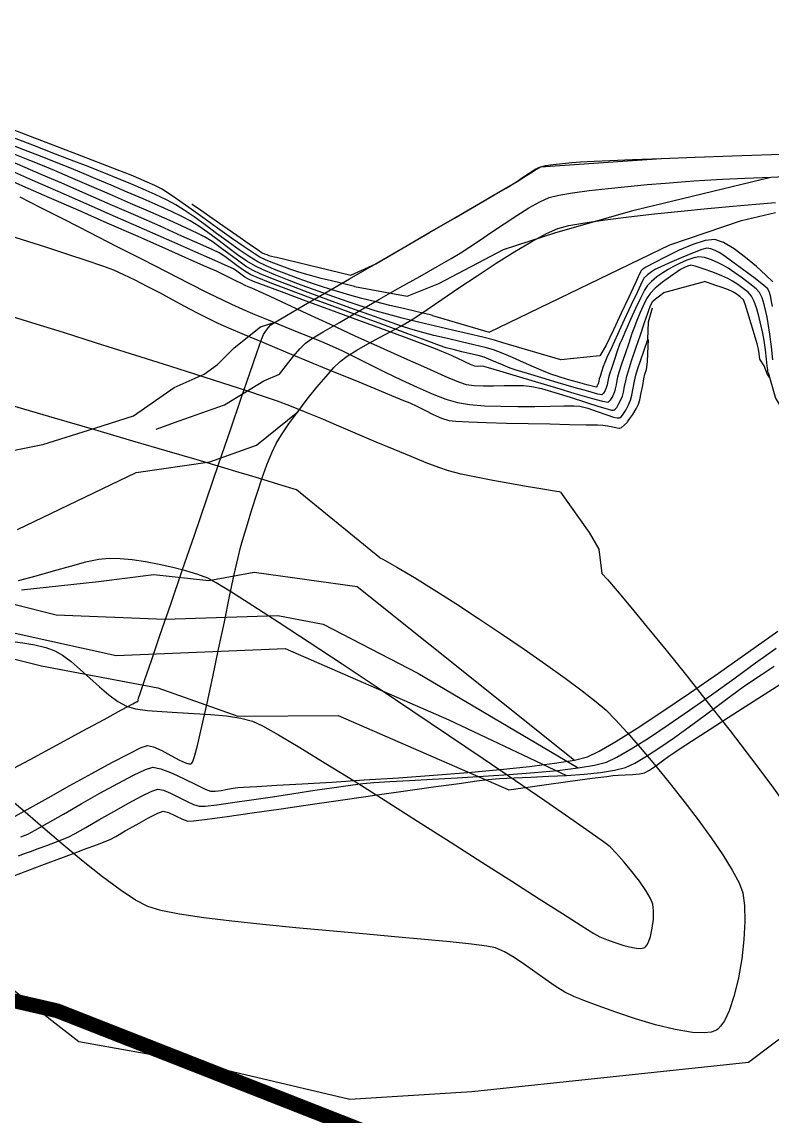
# Model space of a CAD drawing. Header units: metres. Extents: x 708868 to 711043, y 5411316 to 5413138.
# Drawn here: x 710224.8 to 710275.7, y 5412124.6 to 5412198.9 of the extents above; entities that cross this region are included whole.
import ezdxf

# ---------------------------------------------------------------- set-up
doc = ezdxf.new("R2010")
doc.units = ezdxf.units.M
doc.linetypes.add('DASHED', pattern=[0.75, 0.5, -0.25])
for name, color, linetype in [('C-ANNO-TABL', 1, 'Continuous'), ('Rionegro 2010_Contours', 7, 'Continuous'), ('Rionegro 2014_Contours', 7, 'Continuous'), ('Rionegro 2018_Contours', 7, 'Continuous')]:
    doc.layers.add(name, color=color, linetype=linetype)

msp = doc.modelspace()

# ---------------------------------------------------------------- linework, layer by layer
at = {"layer": 'C-ANNO-TABL', "color": 4, "linetype": 'DASHED', "true_color": 0x3dffff, "const_width": 1, "flags": 128}
msp.add_lwpolyline([(711042.543, 5413065.077), (710960.959, 5413110.395), (710928.513, 5413129.625), (710904.958, 5413136.482), (710878.336, 5413137.92), (710860.981, 5413136.789), (710843.249, 5413130.002), (710825.895, 5413114.543), (710808.917, 5413089.658), (710785.526, 5413050.068), (710767.477, 5413018.497), (710750.578, 5412962.402), (710732.947, 5412902.164), (710722.628, 5412876.686), (710711.096, 5412854.241), (710709.275, 5412838.469), (710712.254, 5412799.164), (710711.402, 5412767.16), (710706.844, 5412750.077), (710696.967, 5412735.651), (710677.974, 5412728.438), (710654.043, 5412726.539), (710627.073, 5412724.641), (710606.56, 5412720.465), (710589.801, 5412712.38), (710580.579, 5412698.728), (710577.45, 5412692.07), (710576.617, 5412681.451), (710581.703, 5412658.886), (710586.523, 5412640.581), (710590.138, 5412620.108), (710586.764, 5412609.511), (710569.894, 5412600.358), (710548.445, 5412592.651), (710519.158, 5412593.645), (710507.899, 5412592.671), (710498.04, 5412592.908), (710476.647, 5412590.526), (710453.439, 5412584.652), (710430.062, 5412578.871), (710407.167, 5412571.646), (710393.361, 5412565.35), (710390.566, 5412558.779), (710388.557, 5412550.53), (710383.696, 5412533.008), (710380.563, 5412521.688), (710371.646, 5412514.462), (710365.862, 5412509.886), (710362.006, 5412504.587), (710331.377, 5412455.849), (710322.46, 5412437.304), (710314.748, 5412419.962), (710310.913, 5412404.45), (710310.19, 5412389.517), (710312.359, 5412375.548), (710316.697, 5412365.432), (710327.06, 5412353.871), (710331.95, 5412345.85), (710336.144, 5412343.076), (710341.696, 5412343.548), (710347.662, 5412345.732), (710357.763, 5412346.027), (710373.475, 5412344.551), (710380.943, 5412341.931), (710387.559, 5412337.031), (710390.335, 5412331.128), (710393.229, 5412321.911), (710394.372, 5412314.079), (710391.947, 5412287.733), (710391.947, 5412242.005), (710398.772, 5412181.359), (710397.167, 5412154.922), (710391.094, 5412141.084), (710382.348, 5412135.257), (710365.927, 5412125.119), (710349.52, 5412122.865), (710314.938, 5412100.532), (710310.163, 5412097.449), (710304.075, 5412096.969), (710288.946, 5412103.637), (710260.398, 5412118.748), (710227.162, 5412131.796), (710192.198, 5412139.844), (710067.128, 5412167.234), (710056.514, 5412173.822), (710010.254, 5412214.541), (709997.898, 5412231.696), (709990.986, 5412235.843), (709981.946, 5412236.812), (709941.868, 5412226.346), (709906.208, 5412219.679), (709872.554, 5412206.968), (709858.983, 5412200.97), (709841.485, 5412178.774), (709831.695, 5412162.57), (709826.818, 5412138.119), (709826.096, 5412113.866), (709847.992, 5412057.968), (709847.992, 5412027.524), (709841.153, 5411995.836), (709821.685, 5411967.669), (709785.127, 5411896.003), (709764.498, 5411870.427), (709729.916, 5411841.626), (709687.876, 5411828.101), (709653.609, 5411828.388), (709636.799, 5411836.292), (709611.994, 5411871.534), (709572.151, 5411935.234), (709533.465, 5411953.882), (709461.2, 5411963.077), (709400.577, 5411961.741), (709328.296, 5411946.172), (709283.904, 5411933.17), (709246.821, 5411886.153), (709230.211, 5411871.995), (709186.772, 5411865.786), (709143.573, 5411868.974), (709131.371, 5411871.677), (709115.438, 5411870.35), (709084.203, 5411857.653), (709062.638, 5411854.332), (708913.408, 5411851.538)], dxfattribs=at)
at = {"layer": 'Rionegro 2010_Contours'}
for points in [[(710223.463, 5412147.844, 246), (710225.332, 5412148.85, 246), (710227.165, 5412149.839, 246), (710228.87, 5412150.762, 246), (710230.357, 5412151.568, 246), (710231.533, 5412152.206, 246), (710232.305, 5412152.626, 246), (710232.584, 5412152.777, 246), (710232.634, 5412152.756, 246), (710232.658, 5412152.864, 246), (710232.689, 5412153.001, 246), (710232.798, 5412153.321, 246), (710233.1, 5412154.205, 246), (710233.566, 5412155.568, 246), (710234.166, 5412157.322, 246), (710234.871, 5412159.381, 246), (710235.65, 5412161.658, 246), (710236.475, 5412164.067, 246), (710237.316, 5412166.521, 246), (710238.142, 5412168.933, 246), (710238.926, 5412171.217, 246), (710239.636, 5412173.285, 246), (710240.245, 5412175.052, 246), (710240.72, 5412176.431, 246), (710241.035, 5412177.335, 246), (710241.158, 5412177.677, 246), (710241.299, 5412177.893, 246), (710241.497, 5412178.149, 246), (710241.673, 5412178.338, 246), (710241.967, 5412178.517, 246), (710242.732, 5412178.967, 246), (710243.881, 5412179.639, 246), (710245.331, 5412180.484, 246), (710246.998, 5412181.453, 246), (710248.796, 5412182.498, 246), (710250.643, 5412183.569, 246), (710252.452, 5412184.619, 246), (710254.14, 5412185.599, 246), (710255.622, 5412186.459, 246), (710256.814, 5412187.151, 246), (710257.632, 5412187.626, 246), (710257.99, 5412187.836, 246), (710258.317, 5412188.049, 246), (710258.732, 5412188.333, 246), (710259.18, 5412188.632, 246), (710259.603, 5412188.892, 246), (710259.945, 5412189.057, 246), (710260.295, 5412189.138, 246), (710260.821, 5412189.213, 246), (710261.445, 5412189.282, 246), (710262.088, 5412189.342, 246), (710262.673, 5412189.389, 246), (710263.122, 5412189.423, 246), (710263.589, 5412189.445, 246), (710264.646, 5412189.488, 246), (710266.203, 5412189.548, 246), (710268.169, 5412189.622, 246), (710270.453, 5412189.706, 246), (710272.964, 5412189.796, 246), (710275.613, 5412189.89, 246), (710278.307, 5412189.983, 246)], [(710223.912, 5412144.781, 244), (710225.14, 5412145.462, 244), (710226.549, 5412146.247, 244), (710228.04, 5412147.077, 244), (710229.516, 5412147.892, 244), (710230.877, 5412148.632, 244), (710232.026, 5412149.237, 244), (710232.865, 5412149.647, 244), (710233.296, 5412149.804, 244), (710233.713, 5412149.709, 244), (710234.265, 5412149.45, 244), (710234.875, 5412149.118, 244), (710235.466, 5412148.801, 244), (710235.872, 5412148.618, 244), (710236.111, 5412148.552, 244), (710236.231, 5412148.552, 244), (710236.277, 5412148.568, 244), (710236.301, 5412148.592, 244), (710236.362, 5412148.712, 244), (710236.479, 5412149.058, 244), (710236.68, 5412149.795, 244), (710236.989, 5412151.08, 244), (710237.345, 5412152.668, 244), (710237.729, 5412154.453, 244), (710238.124, 5412156.326, 244), (710238.51, 5412158.179, 244), (710238.87, 5412159.904, 244), (710239.185, 5412161.394, 244), (710239.436, 5412162.541, 244), (710239.606, 5412163.236, 244), (710239.81, 5412163.939, 244), (710240.072, 5412164.817, 244), (710240.377, 5412165.807, 244), (710240.71, 5412166.848, 244), (710241.057, 5412167.878, 244), (710241.402, 5412168.835, 244), (710241.73, 5412169.658, 244), (710242.026, 5412170.286, 244), (710242.386, 5412170.883, 244), (710242.888, 5412171.618, 244), (710243.485, 5412172.438, 244), (710244.134, 5412173.285, 244), (710244.79, 5412174.105, 244), (710245.408, 5412174.842, 244), (710245.945, 5412175.441, 244), (710246.355, 5412175.846, 244), (710246.838, 5412176.208, 244), (710247.487, 5412176.614, 244), (710248.238, 5412177.045, 244), (710249.03, 5412177.476, 244), (710249.799, 5412177.887, 244), (710250.482, 5412178.256, 244), (710251.017, 5412178.56, 244), (710251.492, 5412178.867, 244), (710252.259, 5412179.383, 244), (710253.254, 5412180.057, 244), (710254.41, 5412180.837, 244), (710255.665, 5412181.672, 244), (710256.952, 5412182.511, 244), (710258.207, 5412183.303, 244), (710259.365, 5412183.995, 244), (710260.362, 5412184.537, 244), (710261.133, 5412184.877, 244), (710261.869, 5412185.068, 244), (710262.965, 5412185.266, 244), (710264.35, 5412185.468, 244), (710265.948, 5412185.669, 244), (710267.686, 5412185.866, 244), (710269.491, 5412186.054, 244), (710271.287, 5412186.23, 244), (710273.003, 5412186.388, 244), (710274.563, 5412186.526, 244), (710275.893, 5412186.639, 244)], [(710224.706, 5412143.586, 243), (710225.179, 5412143.787, 243), (710225.682, 5412144.051, 243), (710226.518, 5412144.522, 243), (710227.592, 5412145.137, 243), (710228.808, 5412145.834, 243), (710230.069, 5412146.548, 243), (710231.28, 5412147.217, 243), (710232.345, 5412147.777, 243), (710233.168, 5412148.165, 243), (710233.653, 5412148.318, 243), (710234.212, 5412148.215, 243), (710234.961, 5412147.925, 243), (710235.787, 5412147.538, 243), (710236.575, 5412147.143, 243), (710237.21, 5412146.83, 243), (710237.58, 5412146.689, 243), (710237.885, 5412146.692, 243), (710238.284, 5412146.744, 243), (710238.715, 5412146.821, 243), (710239.117, 5412146.897, 243), (710239.429, 5412146.947, 243), (710239.809, 5412146.971, 243), (710240.717, 5412147.021, 243), (710242.071, 5412147.097, 243), (710243.791, 5412147.195, 243), (710245.795, 5412147.315, 243), (710248, 5412147.454, 243), (710250.327, 5412147.61, 243), (710252.692, 5412147.782, 243), (710255.014, 5412147.968, 243), (710257.213, 5412148.165, 243), (710259.206, 5412148.372, 243), (710260.912, 5412148.588, 243), (710262.249, 5412148.809, 243), (710263.136, 5412149.035, 243), (710263.927, 5412149.408, 243), (710265.073, 5412150.072, 243), (710266.516, 5412150.98, 243), (710268.195, 5412152.085, 243), (710270.05, 5412153.342, 243), (710272.019, 5412154.703, 243), (710274.044, 5412156.122, 243), (710276.063, 5412157.554, 243)], [(710224.545, 5412142.303, 242), (710224.952, 5412142.455, 242), (710225.363, 5412142.607, 242), (710225.888, 5412142.799, 242), (710226.468, 5412143.013, 242), (710227.047, 5412143.23, 242), (710227.567, 5412143.432, 242), (710227.97, 5412143.603, 242), (710228.392, 5412143.825, 242), (710229.103, 5412144.228, 242), (710230.007, 5412144.747, 242), (710231.006, 5412145.317, 242), (710232.003, 5412145.875, 242), (710232.901, 5412146.356, 242), (710233.602, 5412146.696, 242), (710234.009, 5412146.831, 242), (710234.382, 5412146.761, 242), (710234.861, 5412146.562, 242), (710235.395, 5412146.293, 242), (710235.931, 5412146.015, 242), (710236.419, 5412145.787, 242), (710236.808, 5412145.67, 242), (710237.215, 5412145.687, 242), (710237.996, 5412145.775, 242), (710239.07, 5412145.92, 242), (710240.353, 5412146.106, 242), (710241.766, 5412146.318, 242), (710243.226, 5412146.54, 242), (710244.652, 5412146.756, 242), (710245.961, 5412146.951, 242), (710247.072, 5412147.11, 242), (710247.904, 5412147.216, 242), (710248.648, 5412147.281, 242), (710249.726, 5412147.35, 242), (710251.073, 5412147.425, 242), (710252.624, 5412147.509, 242), (710254.311, 5412147.602, 242), (710256.07, 5412147.706, 242), (710257.834, 5412147.824, 242), (710259.537, 5412147.957, 242), (710261.114, 5412148.106, 242), (710262.499, 5412148.274, 242), (710263.625, 5412148.462, 242), (710264.427, 5412148.672, 242), (710265.141, 5412149.003, 242), (710266.109, 5412149.559, 242), (710267.283, 5412150.302, 242), (710268.614, 5412151.189, 242), (710270.053, 5412152.182, 242), (710271.553, 5412153.241, 242), (710273.065, 5412154.324, 242), (710274.539, 5412155.392, 242), (710275.928, 5412156.406, 242)], [(710224.231, 5412140.959, 241), (710226.12, 5412141.668, 241), (710227.593, 5412142.22, 241), (710228.567, 5412142.586, 241), (710228.96, 5412142.733, 241), (710229.264, 5412142.846, 241), (710229.655, 5412142.989, 241), (710230.075, 5412143.144, 241), (710230.463, 5412143.293, 241), (710230.761, 5412143.418, 241), (710231.138, 5412143.621, 241), (710231.788, 5412143.992, 241), (710232.573, 5412144.441, 241), (710233.356, 5412144.877, 241), (710233.999, 5412145.208, 241), (710234.365, 5412145.345, 241), (710234.725, 5412145.251, 241), (710235.192, 5412145.023, 241), (710235.663, 5412144.784, 241), (710236.035, 5412144.652, 241), (710236.42, 5412144.686, 241), (710237.337, 5412144.803, 241), (710238.694, 5412144.987, 241), (710240.4, 5412145.225, 241), (710242.363, 5412145.503, 241), (710244.492, 5412145.807, 241), (710246.697, 5412146.123, 241), (710248.885, 5412146.437, 241), (710250.965, 5412146.735, 241), (710252.846, 5412147.002, 241), (710254.436, 5412147.226, 241), (710255.644, 5412147.392, 241), (710256.379, 5412147.486, 241), (710257.172, 5412147.553, 241), (710258.161, 5412147.606, 241), (710259.288, 5412147.654, 241), (710260.496, 5412147.705, 241), (710261.726, 5412147.767, 241), (710262.921, 5412147.851, 241), (710264.024, 5412147.963, 241), (710264.975, 5412148.113, 241), (710265.718, 5412148.309, 241), (710266.362, 5412148.604, 241), (710267.155, 5412149.063, 241), (710268.058, 5412149.651, 241), (710269.035, 5412150.329, 241), (710270.047, 5412151.06, 241), (710271.057, 5412151.807, 241), (710272.028, 5412152.532, 241), (710272.922, 5412153.198, 241), (710273.701, 5412153.768, 241), (710274.328, 5412154.205, 241), (710274.912, 5412154.588, 241), (710275.8, 5412155.167, 241)]]:
    msp.add_polyline3d(points, dxfattribs=at)
at = {"layer": 'Rionegro 2014_Contours'}
for points in [[(710222.411, 5412169.465, 246), (710226.208, 5412170.213, 246), (710229.728, 5412171.335, 246), (710232.349, 5412172.158, 246), (710235.109, 5412174.083, 246), (710237.149, 5412174.993, 246), (710238.042, 5412175.648, 246), (710239.182, 5412176.785, 246), (710239.182, 5412176.785, 246), (710239.182, 5412176.785, 246), (710240.966, 5412178.195, 246), (710240.966, 5412178.195, 246), (710240.966, 5412178.195, 246), (710241.967, 5412178.517, 246), (710242.732, 5412178.967, 246), (710243.881, 5412179.639, 246), (710245.331, 5412180.484, 246), (710246.998, 5412181.453, 246), (710248.796, 5412182.498, 246), (710250.643, 5412183.569, 246), (710252.452, 5412184.619, 246), (710254.14, 5412185.599, 246), (710255.622, 5412186.459, 246), (710256.814, 5412187.151, 246), (710257.632, 5412187.626, 246), (710257.99, 5412187.836, 246), (710258.317, 5412188.049, 246), (710258.732, 5412188.333, 246), (710259.18, 5412188.632, 246), (710259.603, 5412188.892, 246), (710259.945, 5412189.057, 246), (710260.295, 5412189.138, 246), (710260.821, 5412189.213, 246), (710261.445, 5412189.282, 246), (710262.088, 5412189.342, 246), (710262.673, 5412189.389, 246), (710263.122, 5412189.423, 246), (710263.589, 5412189.445, 246), (710264.646, 5412189.488, 246), (710266.203, 5412189.548, 246), (710268.169, 5412189.622, 246), (710270.453, 5412189.706, 246), (710272.964, 5412189.796, 246), (710275.613, 5412189.89, 246), (710278.307, 5412189.983, 246)], [(710233.876, 5412171.262, 245), (710233.876, 5412171.262, 245), (710233.876, 5412171.262, 245), (710233.876, 5412171.262, 245), (710233.876, 5412171.262, 245), (710233.876, 5412171.262, 245), (710233.876, 5412171.262, 245), (710233.876, 5412171.262, 245), (710233.876, 5412171.262, 245), (710235.436, 5412171.818, 245), (710238.514, 5412172.9, 245), (710241.19, 5412174.536, 245), (710242.259, 5412174.999, 245), (710242.714, 5412175.609, 245), (710243.189, 5412176.203, 245), (710243.638, 5412176.718, 245), (710244.014, 5412177.092, 245), (710244.428, 5412177.378, 245), (710245.223, 5412177.866, 245), (710246.309, 5412178.506, 245), (710247.596, 5412179.251, 245), (710248.994, 5412180.051, 245), (710250.413, 5412180.859, 245), (710251.764, 5412181.626, 245), (710252.955, 5412182.304, 245), (710253.899, 5412182.844, 245), (710254.504, 5412183.198, 245), (710255.092, 5412183.573, 245), (710255.813, 5412184.06, 245), (710256.624, 5412184.615, 245), (710257.483, 5412185.198, 245), (710258.347, 5412185.766, 245), (710259.173, 5412186.278, 245), (710259.918, 5412186.692, 245), (710260.539, 5412186.967, 245), (710261.19, 5412187.135, 245), (710262.123, 5412187.297, 245), (710263.265, 5412187.452, 245), (710264.541, 5412187.597, 245), (710265.877, 5412187.73, 245), (710267.2, 5412187.849, 245), (710268.435, 5412187.952, 245), (710269.509, 5412188.035, 245), (710270.347, 5412188.098, 245), (710271.108, 5412188.146, 245), (710272.291, 5412188.21, 245), (710273.808, 5412188.285, 245), (710275.573, 5412188.366, 245), (710277.498, 5412188.449, 245)], [(710224.486, 5412164.439, 244), (710232.519, 5412168.318, 244), (710232.519, 5412168.318, 244), (710232.519, 5412168.318, 244), (710232.519, 5412168.318, 244), (710232.519, 5412168.318, 244), (710232.519, 5412168.318, 244), (710232.519, 5412168.318, 244), (710232.519, 5412168.318, 244), (710232.519, 5412168.318, 244), (710232.519, 5412168.318, 244), (710232.519, 5412168.318, 244), (710232.519, 5412168.318, 244), (710232.519, 5412168.318, 244), (710232.519, 5412168.318, 244), (710232.519, 5412168.318, 244), (710232.519, 5412168.318, 244), (710232.519, 5412168.318, 244), (710232.519, 5412168.318, 244), (710232.519, 5412168.318, 244), (710232.519, 5412168.318, 244), (710232.519, 5412168.318, 244), (710232.519, 5412168.318, 244), (710232.519, 5412168.318, 244), (710232.519, 5412168.318, 244), (710232.519, 5412168.318, 244), (710232.519, 5412168.318, 244), (710232.519, 5412168.318, 244), (710232.519, 5412168.318, 244), (710232.519, 5412168.318, 244), (710232.519, 5412168.318, 244), (710232.519, 5412168.318, 244), (710232.519, 5412168.318, 244), (710232.519, 5412168.318, 244), (710232.519, 5412168.318, 244), (710232.519, 5412168.318, 244), (710232.519, 5412168.318, 244), (710237.525, 5412169.032, 244), (710237.525, 5412169.032, 244), (710240.683, 5412170.163, 244), (710240.683, 5412170.163, 244), (710240.683, 5412170.163, 244), (710240.683, 5412170.163, 244), (710240.683, 5412170.163, 244), (710240.683, 5412170.163, 244), (710243.485, 5412172.438, 244), (710244.134, 5412173.285, 244), (710244.79, 5412174.105, 244), (710245.408, 5412174.842, 244), (710245.945, 5412175.441, 244), (710246.355, 5412175.846, 244), (710246.838, 5412176.208, 244), (710247.487, 5412176.614, 244), (710248.238, 5412177.045, 244), (710249.03, 5412177.476, 244), (710249.799, 5412177.887, 244), (710250.482, 5412178.256, 244), (710251.017, 5412178.56, 244), (710251.492, 5412178.867, 244), (710252.259, 5412179.383, 244), (710253.254, 5412180.057, 244), (710254.41, 5412180.837, 244), (710255.665, 5412181.672, 244), (710256.952, 5412182.511, 244), (710258.207, 5412183.303, 244), (710259.365, 5412183.995, 244), (710260.362, 5412184.537, 244), (710261.133, 5412184.877, 244), (710261.869, 5412185.068, 244), (710262.965, 5412185.266, 244), (710264.35, 5412185.468, 244), (710265.948, 5412185.669, 244), (710267.686, 5412185.866, 244), (710269.491, 5412186.054, 244), (710271.287, 5412186.23, 244), (710273.003, 5412186.388, 244), (710274.563, 5412186.526, 244), (710275.893, 5412186.639, 244)], [(710224.751, 5412160.357, 243), (710229.982, 5412160.913, 243), (710233.716, 5412161.399, 243), (710237.449, 5412160.994, 243), (710240.534, 5412161.561, 243), (710247.514, 5412160.589, 243), (710247.514, 5412160.589, 243)], [(710247.514, 5412160.589, 243), (710247.514, 5412160.589, 243), (710262.249, 5412148.809, 243), (710263.136, 5412149.035, 243), (710263.927, 5412149.408, 243), (710265.073, 5412150.072, 243), (710266.516, 5412150.98, 243), (710268.195, 5412152.085, 243), (710270.05, 5412153.342, 243), (710272.019, 5412154.703, 243), (710274.044, 5412156.122, 243), (710276.063, 5412157.554, 243)], [(710221.244, 5412160.132, 242), (710227.101, 5412158.669, 242), (710234.466, 5412158.365, 242), (710242.136, 5412158.615, 242), (710245.221, 5412158.032, 242), (710251.641, 5412154.701, 242), (710251.641, 5412154.701, 242)], [(710219.793, 5412158.411, 241), (710231.171, 5412155.897, 241), (710242.637, 5412156.366, 241), (710242.637, 5412156.366, 241), (710253.725, 5412151.537, 241), (710253.725, 5412151.537, 241)], [(710220.501, 5412156.602, 240), (710226.096, 5412155.205, 240), (710234.003, 5412153.701, 240), (710234.003, 5412153.701, 240), (710239.42, 5412151.779, 240), (710246.227, 5412151.818, 240), (710246.227, 5412151.818, 240)], [(710251.641, 5412154.701, 242), (710251.641, 5412154.701, 242), (710262.499, 5412148.274, 242), (710263.625, 5412148.462, 242), (710264.427, 5412148.672, 242), (710265.141, 5412149.003, 242), (710266.109, 5412149.559, 242), (710267.283, 5412150.302, 242), (710268.614, 5412151.189, 242), (710270.053, 5412152.182, 242), (710271.553, 5412153.241, 242), (710273.065, 5412154.324, 242), (710274.539, 5412155.392, 242), (710275.928, 5412156.406, 242)], [(710253.725, 5412151.537, 241), (710253.725, 5412151.537, 241), (710261.726, 5412147.767, 241), (710262.921, 5412147.851, 241), (710264.024, 5412147.963, 241), (710264.975, 5412148.113, 241), (710265.718, 5412148.309, 241), (710266.362, 5412148.604, 241), (710267.155, 5412149.063, 241), (710268.058, 5412149.651, 241), (710269.035, 5412150.329, 241), (710270.047, 5412151.06, 241), (710271.057, 5412151.807, 241), (710272.028, 5412152.532, 241), (710272.922, 5412153.198, 241), (710273.701, 5412153.768, 241), (710274.328, 5412154.205, 241), (710274.912, 5412154.588, 241), (710275.8, 5412155.167, 241)], [(710246.227, 5412151.818, 240), (710246.227, 5412151.818, 240), (710257.811, 5412146.791, 240), (710260.051, 5412147.099, 240), (710261.96, 5412147.362, 240), (710263.452, 5412147.566, 240), (710264.445, 5412147.701, 240), (710264.854, 5412147.756, 240), (710265.219, 5412147.781, 240), (710265.693, 5412147.801, 240), (710266.199, 5412147.827, 240), (710266.663, 5412147.871, 240), (710267.009, 5412147.946, 240), (710267.341, 5412148.119, 240), (710267.769, 5412148.407, 240), (710268.23, 5412148.745, 240), (710268.66, 5412149.066, 240), (710268.996, 5412149.306, 240), (710269.355, 5412149.539, 240), (710270.205, 5412150.087, 240), (710271.469, 5412150.901, 240), (710273.073, 5412151.934, 240), (710274.94, 5412153.135, 240), (710276.996, 5412154.458, 240)]]:
    msp.add_polyline3d(points, dxfattribs=at)
at = {"layer": 'Rionegro 2018_Contours'}
for points in [[(710247.332, 5412180.947, 245), (710247.281, 5412180.96, 245), (710247.149, 5412180.992, 245), (710246.884, 5412181.055, 245), (710246.432, 5412181.162, 245), (710245.772, 5412181.32, 245), (710245.08, 5412181.49, 245), (710244.442, 5412181.655, 245), (710243.938, 5412181.798, 245), (710243.484, 5412181.942, 245), (710242.962, 5412182.114, 245), (710242.409, 5412182.307, 245), (710241.861, 5412182.511, 245), (710241.355, 5412182.718, 245), (710240.927, 5412182.92, 245), (710240.521, 5412183.171, 245), (710239.854, 5412183.624, 245), (710239.003, 5412184.219, 245), (710238.042, 5412184.9, 245), (710237.048, 5412185.609, 245), (710236.096, 5412186.288, 245), (710235.261, 5412186.878, 245), (710234.62, 5412187.323, 245), (710234.247, 5412187.563, 245), (710233.805, 5412187.789, 245), (710233.278, 5412188.028, 245), (710232.72, 5412188.265, 245), (710232.184, 5412188.485, 245), (710231.721, 5412188.673, 245), (710231.24, 5412188.862, 245), (710230.245, 5412189.247, 245), (710228.854, 5412189.782, 245), (710227.184, 5412190.424, 245), (710225.352, 5412191.127, 245), (710223.474, 5412191.846, 245)], [(710252.625, 5412178.97, 244), (710252.557, 5412178.987, 244), (710252.387, 5412179.028, 244), (710252.058, 5412179.107, 244), (710251.503, 5412179.238, 244), (710250.668, 5412179.436, 244), (710249.737, 5412179.66, 244), (710248.774, 5412179.896, 244), (710247.845, 5412180.13, 244), (710247.013, 5412180.351, 244), (710246.343, 5412180.545, 244), (710245.727, 5412180.739, 244), (710245.031, 5412180.965, 244), (710244.283, 5412181.216, 244), (710243.513, 5412181.486, 244), (710242.747, 5412181.768, 244), (710242.016, 5412182.055, 244), (710241.347, 5412182.342, 244), (710240.77, 5412182.621, 244), (710240.187, 5412182.965, 244), (710239.506, 5412183.425, 244), (710238.759, 5412183.962, 244), (710237.981, 5412184.538, 244), (710237.205, 5412185.116, 244), (710236.464, 5412185.657, 244), (710235.792, 5412186.124, 244), (710235.223, 5412186.477, 244), (710234.576, 5412186.815, 244), (710233.823, 5412187.171, 244), (710233.002, 5412187.534, 244), (710232.157, 5412187.893, 244), (710231.326, 5412188.236, 244), (710230.551, 5412188.552, 244), (710229.872, 5412188.829, 244), (710229.268, 5412189.07, 244), (710228.3, 5412189.447, 244), (710227.055, 5412189.928, 244), (710225.621, 5412190.48, 244), (710224.086, 5412191.068, 244)], [(710263.981, 5412176.223, 243), (710261.338, 5412175.971, 243), (710257.397, 5412177.123, 243), (710256.833, 5412177.288, 243), (710256.039, 5412177.491, 243), (710255.071, 5412177.724, 243), (710253.986, 5412177.979, 243), (710252.838, 5412178.247, 243), (710251.684, 5412178.52, 243), (710250.581, 5412178.791, 243), (710249.584, 5412179.051, 243), (710248.749, 5412179.291, 243), (710247.93, 5412179.554, 243), (710246.978, 5412179.874, 243), (710245.939, 5412180.235, 243), (710244.863, 5412180.621, 243), (710243.798, 5412181.013, 243), (710242.791, 5412181.396, 243), (710241.893, 5412181.753, 243), (710241.151, 5412182.068, 243), (710240.613, 5412182.323, 243), (710240.037, 5412182.663, 243), (710239.405, 5412183.097, 243), (710238.738, 5412183.587, 243), (710238.062, 5412184.098, 243), (710237.397, 5412184.593, 243), (710236.769, 5412185.036, 243), (710236.199, 5412185.391, 243), (710235.663, 5412185.668, 243), (710234.919, 5412186.021, 243), (710234.015, 5412186.431, 243), (710233.001, 5412186.878, 243), (710231.928, 5412187.343, 243), (710230.843, 5412187.806, 243), (710229.798, 5412188.246, 243), (710228.841, 5412188.646, 243), (710228.022, 5412188.985, 243), (710227.21, 5412189.311, 243), (710226.146, 5412189.729, 243), (710224.905, 5412190.21, 243), (710223.565, 5412190.725, 243)], [(710275.681, 5412179.588, 242), (710275.63, 5412179.927, 242), (710275.569, 5412180.209, 242), (710275.485, 5412180.526, 242), (710275.371, 5412180.777, 242), (710275.097, 5412181.016, 242), (710274.506, 5412181.473, 242), (710273.753, 5412182.037, 242), (710272.994, 5412182.594, 242), (710272.383, 5412183.034, 242), (710272.075, 5412183.243, 242), (710271.811, 5412183.373, 242), (710271.498, 5412183.496, 242), (710271.225, 5412183.547, 242), (710270.905, 5412183.447, 242), (710270.273, 5412183.2, 242), (710269.487, 5412182.874, 242), (710268.7, 5412182.537, 242), (710268.07, 5412182.259, 242), (710267.752, 5412182.108, 242), (710267.491, 5412181.941, 242), (710267.208, 5412181.727, 242), (710266.991, 5412181.515, 242), (710266.836, 5412181.224, 242), (710266.524, 5412180.578, 242), (710266.107, 5412179.694, 242), (710265.64, 5412178.687, 242), (710265.174, 5412177.677, 242), (710264.763, 5412176.778, 242), (710264.46, 5412176.11, 242), (710264.318, 5412175.788, 242), (710264.214, 5412175.503, 242), (710264.096, 5412175.154, 242), (710263.996, 5412174.842, 242), (710263.943, 5412174.671, 242), (710263.907, 5412174.493, 242), (710263.872, 5412174.338, 242), (710263.807, 5412174.206, 242), (710263.725, 5412174.103, 242), (710263.538, 5412174.143, 242), (710263.087, 5412174.264, 242), (710262.473, 5412174.437, 242), (710261.796, 5412174.635, 242), (710261.156, 5412174.831, 242), (710260.653, 5412174.997, 242), (710260.16, 5412175.192, 242), (710259.523, 5412175.469, 242), (710258.805, 5412175.788, 242), (710258.064, 5412176.114, 242), (710257.362, 5412176.408, 242), (710256.76, 5412176.632, 242), (710256.192, 5412176.798, 242), (710255.44, 5412176.986, 242), (710254.569, 5412177.191, 242), (710253.642, 5412177.405, 242), (710252.721, 5412177.622, 242), (710251.871, 5412177.835, 242), (710251.154, 5412178.038, 242), (710250.523, 5412178.247, 242), (710249.567, 5412178.581, 242), (710248.373, 5412179.008, 242), (710247.023, 5412179.497, 242), (710245.605, 5412180.018, 242), (710244.203, 5412180.541, 242), (710242.902, 5412181.033, 242), (710241.786, 5412181.465, 242), (710240.943, 5412181.806, 242), (710240.455, 5412182.024, 242), (710239.952, 5412182.327, 242), (710239.394, 5412182.718, 242), (710238.811, 5412183.154, 242), (710238.228, 5412183.592, 242), (710237.673, 5412183.99, 242), (710237.174, 5412184.305, 242), (710236.701, 5412184.541, 242), (710235.886, 5412184.92, 242), (710234.805, 5412185.407, 242), (710233.534, 5412185.971, 242), (710232.15, 5412186.578, 242), (710230.727, 5412187.197, 242), (710229.342, 5412187.796, 242), (710228.07, 5412188.341, 242), (710226.989, 5412188.8, 242), (710226.172, 5412189.14, 242), (710225.326, 5412189.482, 242), (710224.298, 5412189.886, 242)], [(710259.945, 5412189.057, 246), (710268.169, 5412189.622, 246), (710270.453, 5412189.706, 246), (710272.964, 5412189.796, 246), (710275.613, 5412189.89, 246), (710278.307, 5412189.983, 246)], [(710275.386, 5412175.109, 240), (710275.38, 5412175.158, 240), (710275.365, 5412175.288, 240), (710275.334, 5412175.553, 240), (710275.283, 5412176.002, 240), (710275.206, 5412176.641, 240), (710275.12, 5412177.265, 240), (710275.03, 5412177.77, 240), (710274.922, 5412178.253, 240), (710274.782, 5412178.83, 240), (710274.619, 5412179.416, 240), (710274.444, 5412179.928, 240), (710274.268, 5412180.283, 240), (710274.034, 5412180.543, 240), (710273.712, 5412180.812, 240), (710273.347, 5412181.071, 240), (710272.983, 5412181.3, 240), (710272.666, 5412181.481, 240), (710272.246, 5412181.67, 240), (710271.639, 5412181.906, 240), (710270.991, 5412182.136, 240), (710270.45, 5412182.31, 240), (710270.162, 5412182.378, 240), (710269.935, 5412182.323, 240), (710269.677, 5412182.206, 240), (710269.461, 5412182.087, 240), (710269.217, 5412181.929, 240), (710268.771, 5412181.619, 240), (710268.239, 5412181.227, 240), (710267.737, 5412180.82, 240), (710267.383, 5412180.467, 240), (710267.142, 5412180.096, 240), (710266.908, 5412179.628, 240), (710266.688, 5412179.119, 240), (710266.491, 5412178.625, 240), (710266.325, 5412178.201, 240), (710266.16, 5412177.753, 240), (710265.935, 5412177.103, 240), (710265.689, 5412176.367, 240), (710265.456, 5412175.66, 240), (710265.275, 5412175.098, 240), (710265.182, 5412174.797, 240), (710265.129, 5412174.554, 240), (710265.077, 5412174.265, 240), (710265.023, 5412173.988, 240), (710264.965, 5412173.78, 240), (710264.849, 5412173.518, 240), (710264.69, 5412173.233, 240), (710264.518, 5412173.065, 240), (710264.19, 5412173.132, 240), (710263.406, 5412173.346, 240), (710262.296, 5412173.666, 240), (710260.99, 5412174.052, 240), (710259.62, 5412174.462, 240), (710258.315, 5412174.855, 240), (710257.206, 5412175.189, 240), (710256.424, 5412175.423, 240), (710256.099, 5412175.516, 240), (710255.907, 5412175.524, 240), (710255.685, 5412175.519, 240), (710255.496, 5412175.534, 240), (710255.262, 5412175.628, 240), (710254.817, 5412175.831, 240), (710254.265, 5412176.088, 240), (710253.712, 5412176.342, 240), (710253.263, 5412176.538, 240), (710252.828, 5412176.704, 240), (710251.923, 5412177.042, 240), (710250.653, 5412177.513, 240), (710249.126, 5412178.078, 240), (710247.447, 5412178.699, 240), (710245.723, 5412179.337, 240), (710244.06, 5412179.953, 240), (710242.564, 5412180.509, 240), (710241.341, 5412180.965, 240), (710240.498, 5412181.284, 240), (710240.141, 5412181.427, 240), (710239.9, 5412181.578, 240), (710239.632, 5412181.776, 240), (710239.364, 5412181.976, 240), (710239.126, 5412182.132, 240), (710238.76, 5412182.301, 240), (710237.873, 5412182.697, 240), (710236.566, 5412183.276, 240), (710234.939, 5412183.995, 240), (710233.092, 5412184.809, 240), (710231.127, 5412185.673, 240), (710229.143, 5412186.544, 240), (710227.242, 5412187.378, 240), (710225.524, 5412188.13, 240), (710224.089, 5412188.755, 240)], [(710275.724, 5412175.97, 241), (710275.613, 5412176.843, 241), (710275.499, 5412177.71, 241), (710275.4, 5412178.426, 241), (710275.33, 5412178.848, 241), (710275.244, 5412179.252, 241), (710275.133, 5412179.724, 241), (710274.993, 5412180.178, 241), (710274.819, 5412180.53, 241), (710274.578, 5412180.777, 241), (710274.163, 5412181.118, 241), (710273.654, 5412181.499, 241), (710273.133, 5412181.869, 241), (710272.678, 5412182.174, 241), (710272.371, 5412182.362, 241), (710271.996, 5412182.551, 241), (710271.543, 5412182.749, 241), (710271.084, 5412182.904, 241), (710270.693, 5412182.962, 241), (710270.346, 5412182.891, 241), (710269.886, 5412182.722, 241), (710269.391, 5412182.502, 241), (710268.938, 5412182.278, 241), (710268.606, 5412182.098, 241), (710268.252, 5412181.875, 241), (710267.852, 5412181.591, 241), (710267.473, 5412181.284, 241), (710267.187, 5412180.991, 241), (710267.004, 5412180.686, 241), (710266.731, 5412180.142, 241), (710266.405, 5412179.45, 241), (710266.063, 5412178.7, 241), (710265.744, 5412177.981, 241), (710265.484, 5412177.382, 241), (710265.322, 5412176.995, 241), (710265.157, 5412176.55, 241), (710264.967, 5412175.995, 241), (710264.783, 5412175.437, 241), (710264.638, 5412174.981, 241), (710264.563, 5412174.734, 241), (710264.516, 5412174.51, 241), (710264.469, 5412174.255, 241), (710264.418, 5412174.059, 241), (710264.342, 5412173.885, 241), (710264.236, 5412173.696, 241), (710264.122, 5412173.584, 241), (710263.842, 5412173.643, 241), (710263.171, 5412173.825, 241), (710262.233, 5412174.093, 241), (710261.153, 5412174.409, 241), (710260.055, 5412174.735, 241), (710259.064, 5412175.033, 241), (710258.306, 5412175.265, 241), (710257.904, 5412175.394, 241), (710257.58, 5412175.522, 241), (710257.208, 5412175.684, 241), (710256.821, 5412175.858, 241), (710256.449, 5412176.018, 241), (710256.124, 5412176.142, 241), (710255.735, 5412176.251, 241), (710255.204, 5412176.378, 241), (710254.612, 5412176.515, 241), (710254.037, 5412176.653, 241), (710253.559, 5412176.785, 241), (710253.113, 5412176.939, 241), (710252.208, 5412177.265, 241), (710250.947, 5412177.725, 241), (710249.432, 5412178.281, 241), (710247.765, 5412178.895, 241), (710246.049, 5412179.531, 241), (710244.385, 5412180.152, 241), (710242.875, 5412180.718, 241), (710241.623, 5412181.195, 241), (710240.73, 5412181.543, 241), (710240.298, 5412181.725, 241), (710239.898, 5412181.971, 241), (710239.452, 5412182.292, 241), (710238.991, 5412182.639, 241), (710238.547, 5412182.964, 241), (710238.15, 5412183.218, 241), (710237.729, 5412183.421, 241), (710236.86, 5412183.816, 241), (710235.636, 5412184.363, 241), (710234.151, 5412185.021, 241), (710232.498, 5412185.748, 241), (710230.772, 5412186.505, 241), (710229.066, 5412187.251, 241), (710227.475, 5412187.943, 241), (710226.091, 5412188.542, 241), (710225.009, 5412189.007, 241), (710224.323, 5412189.296, 241)], [(710242.038, 5412182.925, 246), (710242.038, 5412182.925, 246), (710242.038, 5412182.925, 246), (710247.086, 5412181.698, 246), (710248.791, 5412182.485, 246), (710250.629, 5412183.553, 246), (710252.43, 5412184.6, 246), (710254.113, 5412185.578, 246), (710255.594, 5412186.439, 246), (710256.789, 5412187.134, 246), (710257.616, 5412187.616, 246), (710257.99, 5412187.836, 246), (710258.371, 5412188.069, 246), (710258.831, 5412188.356, 246), (710259.296, 5412188.648, 246), (710259.692, 5412188.898, 246), (710259.945, 5412189.057, 246)], [(710223.227, 5412188.473, 239), (710224.82, 5412187.774, 239), (710226.629, 5412186.98, 239), (710228.565, 5412186.129, 239), (710230.543, 5412185.26, 239), (710232.472, 5412184.411, 239), (710234.265, 5412183.621, 239), (710235.835, 5412182.929, 239), (710237.094, 5412182.374, 239), (710237.953, 5412181.994, 239), (710238.324, 5412181.827, 239), (710238.728, 5412181.627, 239), (710239.212, 5412181.379, 239), (710239.648, 5412181.154, 239), (710239.906, 5412181.024, 239), (710240.11, 5412180.937, 239), (710240.344, 5412180.841, 239), (710240.549, 5412180.756, 239), (710240.846, 5412180.619, 239), (710241.594, 5412180.271, 239), (710242.706, 5412179.753, 239), (710244.097, 5412179.108, 239), (710245.681, 5412178.375, 239), (710247.37, 5412177.598, 239), (710249.08, 5412176.817, 239), (710250.724, 5412176.073, 239), (710252.215, 5412175.408, 239), (710253.468, 5412174.863, 239), (710254.396, 5412174.48, 239), (710254.913, 5412174.299, 239), (710255.456, 5412174.219, 239), (710256.088, 5412174.19, 239), (710256.774, 5412174.193, 239), (710257.48, 5412174.211, 239), (710258.17, 5412174.224, 239), (710258.809, 5412174.214, 239), (710259.362, 5412174.162, 239), (710260.024, 5412174.01, 239), (710260.932, 5412173.747, 239), (710261.965, 5412173.422, 239), (710263.001, 5412173.089, 239), (710263.919, 5412172.797, 239), (710264.487, 5412172.629, 239), (710264.774, 5412172.558, 239), (710264.886, 5412172.543, 239), (710264.914, 5412172.546, 239), (710264.948, 5412172.563, 239), (710265.017, 5412172.616, 239), (710265.121, 5412172.738, 239), (710265.255, 5412172.953, 239), (710265.402, 5412173.248, 239), (710265.511, 5412173.501, 239), (710265.59, 5412173.779, 239), (710265.661, 5412174.149, 239), (710265.731, 5412174.535, 239), (710265.801, 5412174.859, 239), (710265.914, 5412175.216, 239), (710266.137, 5412175.891, 239), (710266.425, 5412176.753, 239), (710266.734, 5412177.668, 239), (710267.018, 5412178.504, 239), (710267.231, 5412179.128, 239), (710267.329, 5412179.407, 239), (710267.399, 5412179.584, 239), (710267.485, 5412179.784, 239), (710267.579, 5412179.943, 239), (710267.747, 5412180.094, 239), (710268.033, 5412180.315, 239), (710268.325, 5412180.531, 239), (710271.083, 5412181.273, 239)], [(710247.332, 5412180.947, 245), (710250.904, 5412180.277, 245), (710253.069, 5412181.148, 245), (710257.45, 5412183.457, 245), (710260.991, 5412184.591, 245), (710266.313, 5412186.125, 245), (710275.573, 5412188.366, 245), (710277.498, 5412188.449, 245)], [(710224.631, 5412187.026, 238), (710226.05, 5412186.301, 238), (710227.658, 5412185.478, 238), (710229.387, 5412184.594, 238), (710231.166, 5412183.684, 238), (710232.926, 5412182.785, 238), (710234.597, 5412181.934, 238), (710236.11, 5412181.167, 238), (710237.395, 5412180.519, 238), (710238.382, 5412180.028, 238), (710239.001, 5412179.729, 238), (710239.734, 5412179.402, 238), (710240.568, 5412179.047, 238), (710241.471, 5412178.673, 238), (710242.408, 5412178.292, 238), (710243.346, 5412177.912, 238), (710244.252, 5412177.544, 238), (710245.091, 5412177.199, 238), (710245.83, 5412176.886, 238), (710246.528, 5412176.564, 238), (710247.389, 5412176.144, 238), (710248.368, 5412175.655, 238), (710249.424, 5412175.13, 238), (710250.512, 5412174.6, 238), (710251.59, 5412174.097, 238), (710252.615, 5412173.652, 238), (710253.543, 5412173.297, 238), (710254.331, 5412173.064, 238), (710255.148, 5412172.931, 238), (710256.146, 5412172.849, 238), (710257.258, 5412172.807, 238), (710258.419, 5412172.795, 238), (710259.561, 5412172.802, 238), (710260.62, 5412172.818, 238), (710261.527, 5412172.832, 238), (710262.218, 5412172.832, 238), (710262.625, 5412172.809, 238), (710263.158, 5412172.673, 238), (710263.805, 5412172.453, 238), (710264.455, 5412172.223, 238), (710264.9, 5412172.081, 238), (710265.154, 5412172.024, 238), (710265.271, 5412172.019, 238), (710265.311, 5412172.027, 238), (710265.353, 5412172.048, 238), (710265.439, 5412172.115, 238), (710265.569, 5412172.268, 238), (710265.737, 5412172.536, 238), (710265.922, 5412172.906, 238), (710266.057, 5412173.223, 238), (710266.156, 5412173.57, 238), (710266.245, 5412174.034, 238), (710266.332, 5412174.517, 238), (710266.421, 5412174.922, 238), (710266.538, 5412175.298, 238), (710266.738, 5412175.904, 238), (710266.982, 5412176.625, 238), (710267.229, 5412177.346, 238), (710267.278, 5412178.539, 238), (710267.542, 5412179.486, 238)], [(710236.294, 5412186.549, 246), (710236.356, 5412186.505, 246), (710236.528, 5412186.385, 246), (710236.885, 5412186.136, 246), (710237.503, 5412185.705, 246), (710238.412, 5412185.07, 246), (710239.353, 5412184.414, 246), (710240.197, 5412183.827, 246), (710240.817, 5412183.398, 246), (710241.084, 5412183.219, 246), (710241.224, 5412183.158, 246), (710241.388, 5412183.099, 246), (710241.533, 5412183.052, 246), (710241.703, 5412183.006, 246), (710241.904, 5412182.957, 246), (710242.038, 5412182.925, 246)], [(710252.625, 5412178.97, 244), (710256.468, 5412177.838, 244), (710268.731, 5412183.76, 244), (710273.582, 5412185.426, 244), (710275.893, 5412185.966, 244)], [(710265.84, 5412171.721, 237), (710265.423, 5412171.341, 237), (710265.313, 5412171.293, 237), (710265.146, 5412171.329, 237), (710264.867, 5412171.388, 237), (710264.495, 5412171.46, 237), (710264.184, 5412171.508, 237), (710263.831, 5412171.521, 237), (710263.042, 5412171.539, 237), (710261.923, 5412171.561, 237), (710260.579, 5412171.588, 237), (710259.118, 5412171.619, 237), (710257.645, 5412171.653, 237), (710256.265, 5412171.692, 237), (710255.085, 5412171.734, 237), (710254.211, 5412171.78, 237), (710253.749, 5412171.829, 237), (710253.26, 5412171.988, 237), (710252.706, 5412172.231, 237), (710252.133, 5412172.514, 237), (710251.586, 5412172.79, 237), (710251.111, 5412173.015, 237), (710250.692, 5412173.19, 237), (710249.874, 5412173.527, 237), (710248.741, 5412173.993, 237), (710247.373, 5412174.555, 237), (710245.852, 5412175.18, 237), (710244.26, 5412175.836, 237), (710242.679, 5412176.491, 237), (710241.19, 5412177.11, 237), (710239.876, 5412177.663, 237), (710238.817, 5412178.115, 237), (710238.097, 5412178.434, 237), (710237.411, 5412178.765, 237), (710236.651, 5412179.155, 237), (710235.838, 5412179.587, 237), (710234.992, 5412180.041, 237), (710234.134, 5412180.501, 237), (710233.285, 5412180.948, 237), (710232.466, 5412181.365, 237), (710231.698, 5412181.733, 237), (710231.002, 5412182.035, 237), (710230.272, 5412182.308, 237), (710229.204, 5412182.678, 237), (710227.883, 5412183.119, 237), (710226.391, 5412183.603, 237), (710224.813, 5412184.104, 237), (710223.231, 5412184.593, 237)], [(710275.714, 5412181.251, 243), (710275.249, 5412181.709, 243), (710274.608, 5412182.293, 243), (710273.866, 5412182.913, 243), (710273.097, 5412183.483, 243), (710272.377, 5412183.916, 243), (710271.779, 5412184.123, 243), (710271.134, 5412184.061, 243), (710270.292, 5412183.794, 243), (710269.361, 5412183.4, 243), (710268.448, 5412182.958, 243), (710267.662, 5412182.546, 243), (710267.109, 5412182.24, 243), (710266.897, 5412182.118, 243), (710266.845, 5412182.08, 243), (710266.795, 5412182.038, 243), (710266.679, 5412181.793, 243), (710266.376, 5412181.145, 243), (710265.943, 5412180.216, 243), (710265.434, 5412179.126, 243), (710264.907, 5412177.996, 243), (710264.418, 5412176.947, 243), (710263.981, 5412176.223, 243), (710263.981, 5412176.223, 243)], [(710275.461, 5412174.769, 239), (710275.435, 5412174.858, 239), (710275.355, 5412174.958, 239), (710275.128, 5412175.563, 239), (710274.833, 5412176.008, 239), (710274.784, 5412176.382, 239), (710274.731, 5412176.691, 239), (710274.641, 5412177.039, 239), (710274.467, 5412177.66, 239), (710274.248, 5412178.413, 239), (710274.024, 5412179.155, 239), (710273.833, 5412179.744, 239), (710273.716, 5412180.037, 239), (710273.508, 5412180.243, 239), (710273.224, 5412180.445, 239), (710272.962, 5412180.6, 239), (710272.707, 5412180.706, 239), (710272.278, 5412180.862, 239), (710271.79, 5412181.031, 239), (710271.354, 5412181.18, 239), (710271.083, 5412181.273, 239)], [(710261.317, 5412166.982, 236), (710261.235, 5412166.998, 236), (710261.031, 5412167.034, 236), (710260.639, 5412167.1, 236), (710259.98, 5412167.21, 236), (710258.987, 5412167.374, 236), (710257.877, 5412167.564, 236), (710256.722, 5412167.772, 236), (710255.595, 5412167.992, 236), (710254.571, 5412168.215, 236), (710253.721, 5412168.437, 236), (710253.068, 5412168.656, 236), (710252.208, 5412168.982, 236), (710251.184, 5412169.394, 236), (710250.038, 5412169.869, 236), (710248.811, 5412170.386, 236), (710247.546, 5412170.923, 236), (710246.285, 5412171.458, 236), (710245.07, 5412171.971, 236), (710243.942, 5412172.439, 236), (710242.945, 5412172.84, 236), (710242.119, 5412173.154, 236), (710241.3, 5412173.435, 236), (710240.037, 5412173.852, 236), (710238.41, 5412174.378, 236), (710236.497, 5412174.991, 236), (710234.379, 5412175.664, 236), (710232.136, 5412176.374, 236), (710229.845, 5412177.097, 236), (710227.588, 5412177.807, 236), (710225.444, 5412178.479, 236), (710223.492, 5412179.091, 236)], [(710265.84, 5412171.721, 237), (710265.858, 5412171.749, 237), (710265.911, 5412171.828, 237), (710266.023, 5412171.991, 237), (710266.207, 5412172.262, 237), (710266.439, 5412172.628, 237), (710266.604, 5412172.944, 237), (710266.695, 5412173.258, 237), (710266.792, 5412173.716, 237), (710266.888, 5412174.221, 237), (710266.973, 5412174.676, 237), (710267.04, 5412174.985, 237), (710267.137, 5412175.3, 237), (710267.21, 5412175.82, 237), (710267.232, 5412176.387, 237), (710267.272, 5412177.338, 237)], [(710275.386, 5412175.109, 240), (710275.386, 5412175.109, 240), (710275.386, 5412175.109, 240), (710275.885, 5412173.365, 240), (710276.313, 5412172.647, 240), (710276.868, 5412171.652, 240), (710277.517, 5412170.447, 240), (710278.225, 5412169.1, 240), (710278.959, 5412167.678, 240), (710279.686, 5412166.249, 240), (710280.372, 5412164.88, 240), (710280.983, 5412163.639, 240), (710283.207, 5412161.992, 240), (710284.766, 5412161.992, 240), (710286.467, 5412161.85, 240), (710287.8, 5412162.279, 240), (710289.041, 5412162.704, 240), (710290.749, 5412163.494, 240), (710291.126, 5412163.727, 240), (710291.521, 5412163.788, 240)], [(710249.065, 5412162.522, 235), (710249.065, 5412162.522, 235), (710243.398, 5412167.138, 235), (710242.205, 5412167.509, 235), (710241.126, 5412167.842, 235), (710240.222, 5412168.118, 235), (710239.524, 5412168.327, 235), (710238.314, 5412168.685, 235), (710236.663, 5412169.171, 235), (710234.637, 5412169.767, 235), (710232.305, 5412170.451, 235), (710229.735, 5412171.203, 235), (710226.994, 5412172.003, 235), (710224.151, 5412172.831, 235)], [(710261.317, 5412166.982, 236), (710263.248, 5412164.252, 236), (710263.906, 5412163.11, 236), (710264.124, 5412161.454, 236), (710264.492, 5412161.056, 236), (710265.158, 5412160.283, 236), (710266.076, 5412159.189, 236), (710267.199, 5412157.827, 236), (710268.481, 5412156.251, 236), (710269.875, 5412154.515, 236), (710271.334, 5412152.673, 236), (710272.811, 5412150.779, 236), (710274.261, 5412148.887, 236), (710275.636, 5412147.051, 236), (710276.889, 5412145.323, 236)], [(710249.065, 5412162.522, 235), (710249.252, 5412162.432, 235), (710250.219, 5412161.895, 235), (710251.4, 5412161.193, 235), (710252.749, 5412160.358, 235), (710254.216, 5412159.423, 235), (710255.752, 5412158.42, 235), (710257.31, 5412157.38, 235), (710258.841, 5412156.337, 235), (710260.297, 5412155.321, 235), (710261.628, 5412154.366, 235), (710262.788, 5412153.504, 235), (710263.727, 5412152.765, 235), (710264.397, 5412152.184, 235), (710265.043, 5412151.535, 235), (710265.83, 5412150.679, 235), (710266.724, 5412149.659, 235), (710267.689, 5412148.515, 235), (710268.688, 5412147.288, 235), (710269.687, 5412146.019, 235), (710270.65, 5412144.749, 235), (710271.54, 5412143.518, 235), (710272.323, 5412142.367, 235), (710272.963, 5412141.338, 235), (710273.424, 5412140.471, 235), (710273.67, 5412139.806, 235), (710273.789, 5412138.939, 235), (710273.815, 5412137.851, 235), (710273.752, 5412136.619, 235), (710273.607, 5412135.321, 235), (710273.388, 5412134.031, 235), (710273.1, 5412132.826, 235), (710272.75, 5412131.782, 235), (710272.429, 5412131.115, 235), (710272.168, 5412130.738, 235), (710271.984, 5412130.554, 235), (710271.89, 5412130.485, 235), (710271.786, 5412130.428, 235), (710271.536, 5412130.344, 235), (710271.059, 5412130.288, 235), (710270.265, 5412130.326, 235), (710269.079, 5412130.525, 235), (710267.76, 5412130.848, 235), (710266.395, 5412131.252, 235), (710265.07, 5412131.69, 235), (710263.872, 5412132.119, 235), (710262.888, 5412132.493, 235), (710262.205, 5412132.767, 235), (710261.605, 5412133.067, 235), (710260.954, 5412133.471, 235), (710260.268, 5412133.942, 235), (710259.563, 5412134.445, 235), (710258.858, 5412134.944, 235), (710258.17, 5412135.403, 235), (710257.515, 5412135.785, 235), (710256.91, 5412136.054, 235), (710256.325, 5412136.177, 235), (710255.276, 5412136.315, 235), (710253.836, 5412136.468, 235), (710252.079, 5412136.635, 235), (710250.079, 5412136.814, 235), (710247.909, 5412137.005, 235), (710245.645, 5412137.207, 235), (710243.359, 5412137.42, 235), (710241.125, 5412137.642, 235), (710239.018, 5412137.872, 235), (710237.11, 5412138.11, 235), (710235.477, 5412138.355, 235), (710234.191, 5412138.606, 235), (710233.328, 5412138.862, 235), (710232.482, 5412139.305, 235), (710231.44, 5412139.999, 235), (710230.246, 5412140.891, 235), (710228.944, 5412141.929, 235), (710227.579, 5412143.06, 235), (710226.196, 5412144.234, 235), (710224.837, 5412145.398, 235), (710223.549, 5412146.501, 235)], [(710223.981, 5412156.874, 234), (710224.833, 5412156.766, 234), (710225.654, 5412156.621, 234), (710226.398, 5412156.441, 234), (710227.021, 5412156.227, 234), (710227.536, 5412155.934, 234), (710228.111, 5412155.494, 234), (710228.731, 5412154.954, 234), (710229.376, 5412154.363, 234), (710230.03, 5412153.77, 234), (710230.675, 5412153.222, 234), (710231.294, 5412152.768, 234), (710231.868, 5412152.456, 234), (710232.476, 5412152.288, 234), (710233.293, 5412152.171, 234), (710234.266, 5412152.09, 234), (710235.342, 5412152.028, 234), (710236.469, 5412151.97, 234), (710237.594, 5412151.897, 234), (710238.664, 5412151.795, 234), (710239.627, 5412151.647, 234), (710240.43, 5412151.437, 234), (710241.089, 5412151.125, 234), (710242.175, 5412150.518, 234), (710243.619, 5412149.661, 234), (710245.353, 5412148.602, 234), (710247.308, 5412147.386, 234), (710249.416, 5412146.06, 234), (710251.608, 5412144.67, 234), (710253.817, 5412143.263, 234), (710255.973, 5412141.884, 234), (710258.008, 5412140.581, 234), (710259.855, 5412139.399, 234), (710261.444, 5412138.386, 234), (710262.707, 5412137.586, 234), (710263.575, 5412137.047, 234), (710263.981, 5412136.815, 234), (710264.438, 5412136.632, 234), (710265.005, 5412136.423, 234), (710265.614, 5412136.226, 234), (710266.199, 5412136.081, 234), (710266.603, 5412136.028, 234), (710266.847, 5412136.037, 234), (710266.973, 5412136.071, 234), (710267.024, 5412136.098, 234), (710267.069, 5412136.133, 234), (710267.156, 5412136.234, 234), (710267.275, 5412136.449, 234), (710267.41, 5412136.833, 234), (710267.537, 5412137.409, 234), (710267.613, 5412138.019, 234), (710267.63, 5412138.584, 234), (710267.583, 5412139.026, 234), (710267.419, 5412139.418, 234), (710267.096, 5412139.953, 234), (710266.659, 5412140.577, 234), (710266.154, 5412141.239, 234), (710265.624, 5412141.884, 234), (710265.114, 5412142.46, 234), (710264.67, 5412142.914, 234), (710264.229, 5412143.256, 234), (710263.3, 5412143.921, 234), (710261.95, 5412144.863, 234), (710260.249, 5412146.035, 234), (710258.265, 5412147.392, 234), (710256.067, 5412148.885, 234), (710253.723, 5412150.469, 234), (710251.303, 5412152.098, 234), (710248.873, 5412153.724, 234), (710246.504, 5412155.301, 234), (710244.264, 5412156.783, 234), (710242.221, 5412158.124, 234), (710240.444, 5412159.276, 234), (710239.001, 5412160.193, 234), (710237.962, 5412160.829, 234), (710237.394, 5412161.137, 234), (710236.707, 5412161.392, 234), (710235.904, 5412161.64, 234), (710235.023, 5412161.87, 234), (710234.098, 5412162.076, 234), (710233.168, 5412162.25, 234), (710232.268, 5412162.382, 234), (710231.434, 5412162.466, 234), (710230.704, 5412162.492, 234), (710229.996, 5412162.417, 234), (710229.094, 5412162.222, 234), (710228.047, 5412161.943, 234), (710226.904, 5412161.616, 234), (710225.715, 5412161.276, 234), (710224.53, 5412160.958, 234)], [(710255.29, 5412126.291, 236), (710247.025, 5412125.779, 236), (710235.988, 5412128.374, 236), (710228.638, 5412129.69, 236), (710226.809, 5412131.122, 236), (710224.916, 5412132.62, 236), (710223.018, 5412134.136, 236)], [(710277.453, 5412130.844, 236), (710274.052, 5412128.281, 236), (710255.29, 5412126.291, 236)]]:
    msp.add_polyline3d(points, dxfattribs=at)

doc.saveas('drawing.dxf')
